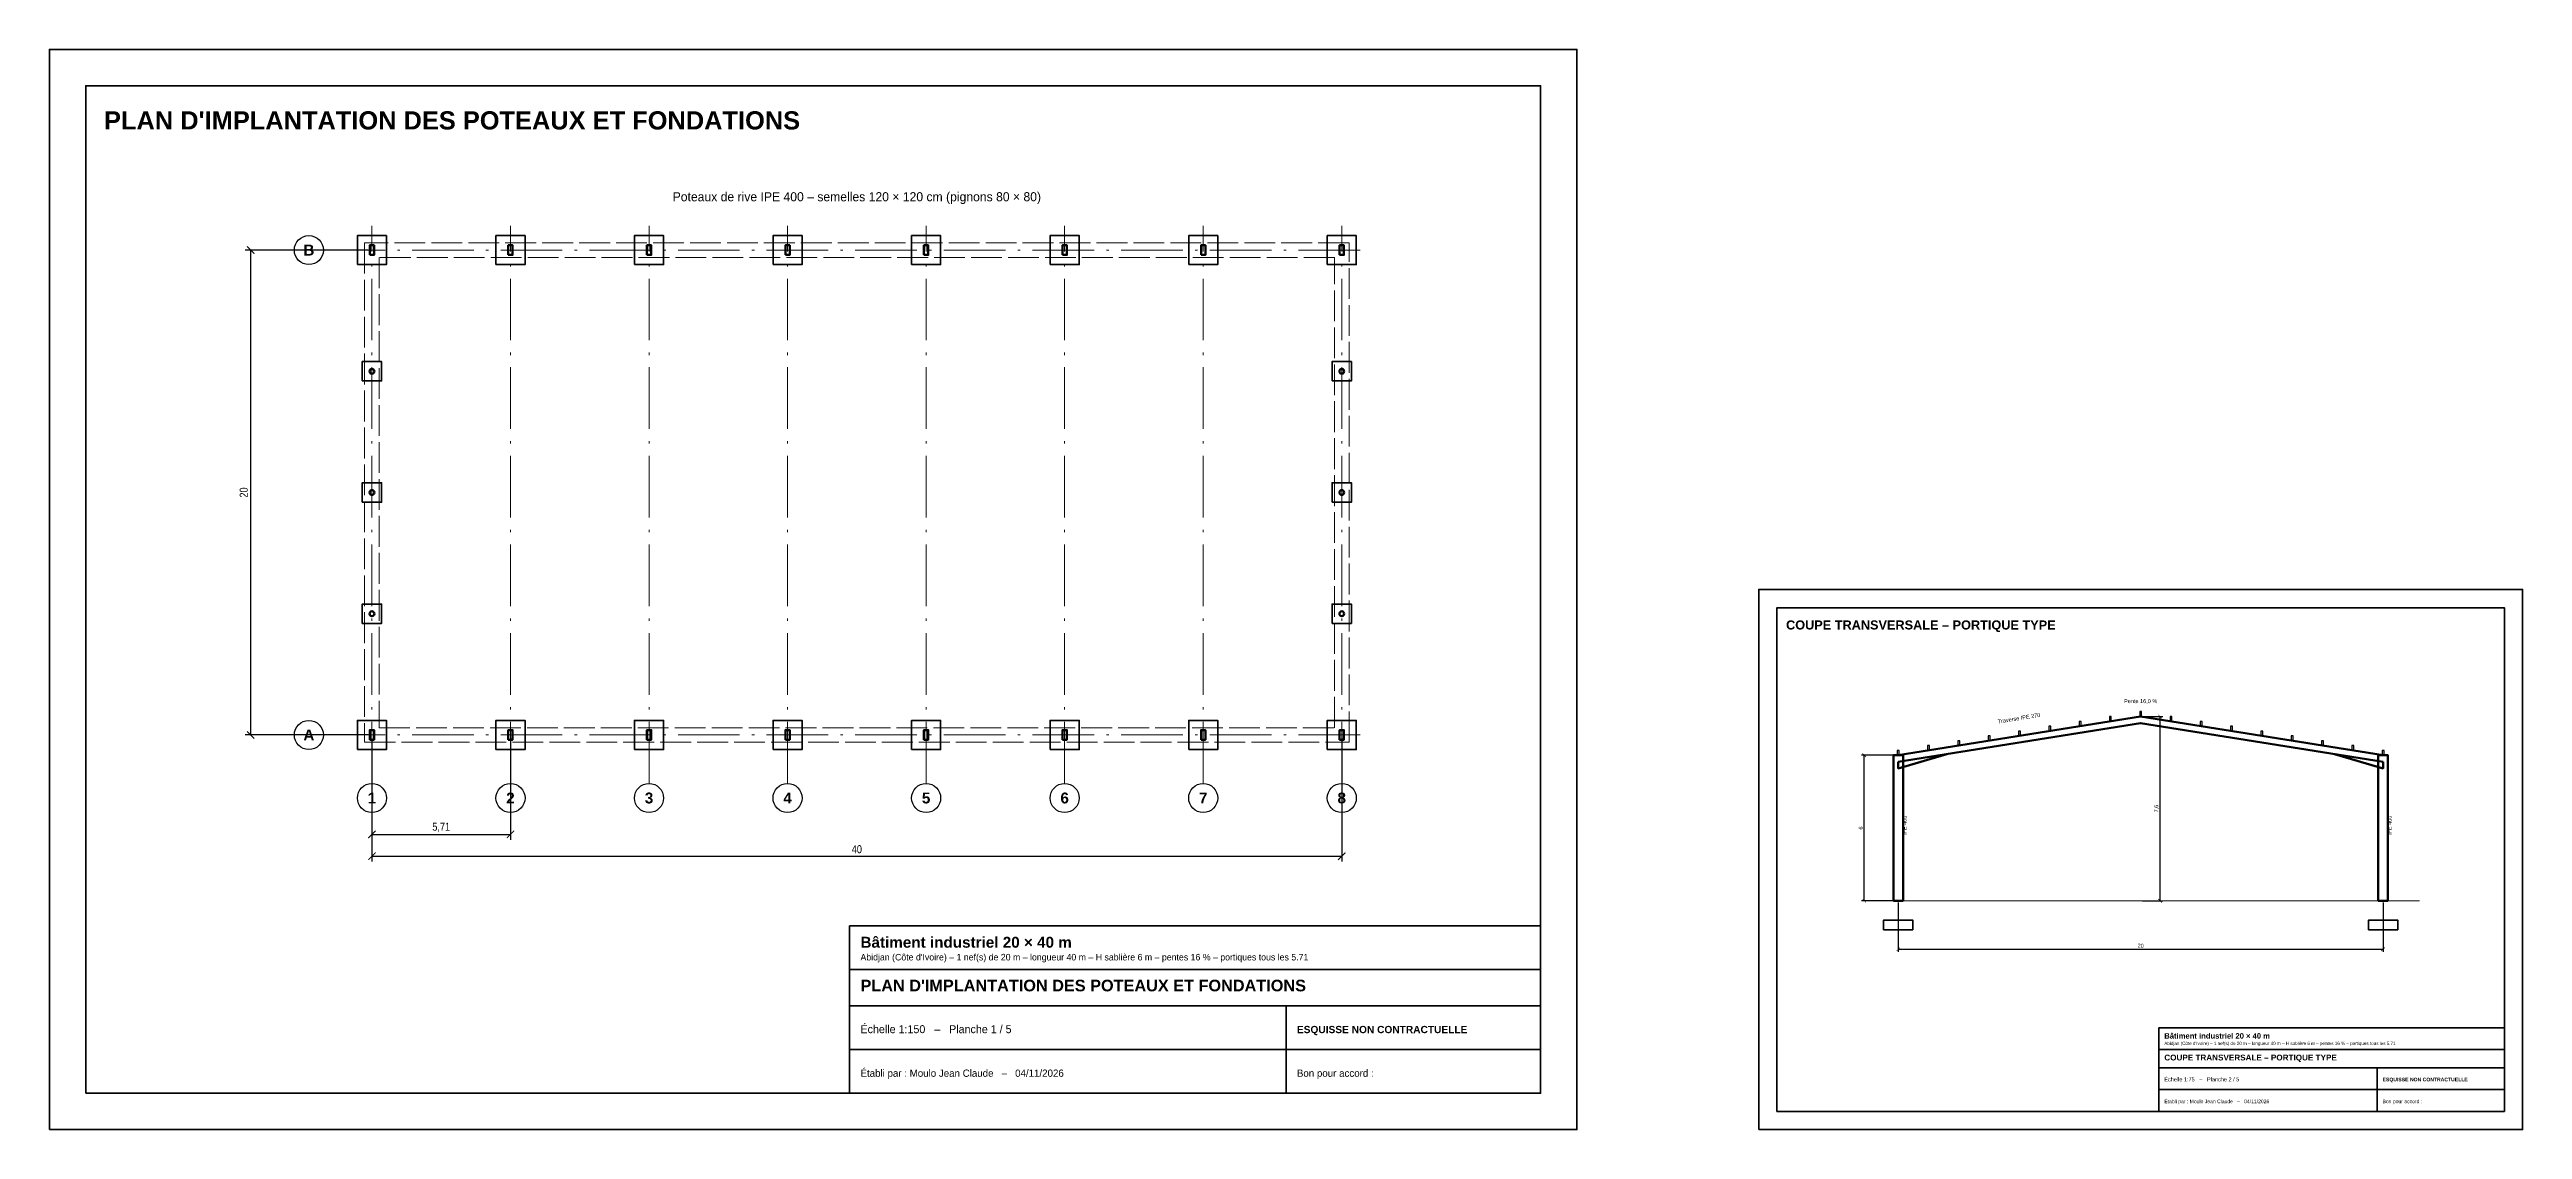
# Model space of a CAD drawing. Header units: metres. Extents: x 0 to 274, y 0 to 45.
# Drawn here: x 0 to 102, y 0 to 44.5 of the extents above; entities that cross this region are included whole.
import ezdxf
from ezdxf.enums import TextEntityAlignment as Align

# ---------------------------------------------------------------- set-up
doc = ezdxf.new("R2010")
doc.units = ezdxf.units.M
doc.linetypes.add('DASHDOT', pattern=[3.556, 2.54, -0.508, 0, -0.508])
doc.linetypes.add('DASHED', pattern=[1.524, 1.27, -0.254])
for name, color, linetype, lineweight in [('AXES', 8, 'DASHDOT', 18), ('BETON', 8, 'Continuous', 35), ('BETON_CACHE', 8, 'DASHED', 18), ('CARTOUCHE', 7, 'Continuous', 35), ('CHARPENTE', 5, 'Continuous', 50), ('CHARPENTE_SECOND', 4, 'Continuous', 25), ('COTES', 7, 'Continuous', 18), ('REPERES', 7, 'Continuous', 25), ('TEXTE', 7, 'Continuous', 18)]:
    doc.layers.add(name, color=color, linetype=linetype, lineweight=lineweight)
doc.styles.add('GRAS', font='arialbd.ttf')
doc.styles.add('OpenSansCondensed-Light', font='OpenSansCondensed-Light.ttf')
doc.dimstyles.new('COTES_150', dxfattribs={"dimtxt": 0.33, "dimasz": 0.3, "dimexe": 0.225, "dimexo": 0.15, "dimgap": 0.12, "dimtad": 1, "dimzin": 12, "dimtxsty": 'OpenSansCondensed-Light', "dimblk": 'ARCHTICK', "dimcen": 2.5, "dimazin": 3, "dimtfac": 0.5, "dimtmove": 2, "dimatfit": 3})
doc.dimstyles.new('COTES_75', dxfattribs={"dimtxt": 0.165, "dimasz": 0.15, "dimexe": 0.1125, "dimexo": 0.075, "dimgap": 0.06, "dimtad": 1, "dimzin": 12, "dimtxsty": 'OpenSansCondensed-Light', "dimblk": 'ARCHTICK', "dimcen": 2.5, "dimazin": 3, "dimtfac": 0.5, "dimtmove": 2, "dimatfit": 3})

# ---------------------------------------------------------------- blocks, each defined once
blk = doc.blocks.new('_ARCHTICK')
at = {"color": 0, "linetype": 'BYBLOCK', "const_width": 0.15}
blk.add_lwpolyline([(-0.5, -0.5), (0.5, 0.5)], dxfattribs=at)

msp = doc.modelspace()

# ---------------------------------------------------------------- linework, layer by layer
at = {"layer": 'AXES'}
for p, q in [((13.3, 14.275), (13.3, 37.275)), ((19.014, 14.275), (19.014, 37.275)), ((24.729, 14.275), (24.729, 37.275)), ((30.443, 14.275), (30.443, 37.275)), ((36.157, 14.275), (36.157, 37.275)), ((41.871, 14.275), (41.871, 37.275)), ((47.586, 14.275), (47.586, 37.275)), ((53.3, 14.275), (53.3, 37.275)), ((11.3, 36.275), (54.3, 36.275)), ((11.3, 16.275), (54.3, 16.275))]:
    msp.add_line(p, q, dxfattribs=at)
at = {"layer": 'BETON'}
for points in [[(12.7, 35.675), (13.9, 35.675), (13.9, 36.875), (12.7, 36.875)], [(18.414, 35.675), (19.614, 35.675), (19.614, 36.875), (18.414, 36.875)], [(24.129, 35.675), (25.329, 35.675), (25.329, 36.875), (24.129, 36.875)], [(29.843, 35.675), (31.043, 35.675), (31.043, 36.875), (29.843, 36.875)], [(35.557, 35.675), (36.757, 35.675), (36.757, 36.875), (35.557, 36.875)], [(41.271, 35.675), (42.471, 35.675), (42.471, 36.875), (41.271, 36.875)], [(46.986, 35.675), (48.186, 35.675), (48.186, 36.875), (46.986, 36.875)], [(52.7, 35.675), (53.9, 35.675), (53.9, 36.875), (52.7, 36.875)], [(12.9, 30.875), (13.7, 30.875), (13.7, 31.675), (12.9, 31.675)], [(52.9, 30.875), (53.7, 30.875), (53.7, 31.675), (52.9, 31.675)], [(12.9, 25.875), (13.7, 25.875), (13.7, 26.675), (12.9, 26.675)], [(52.9, 25.875), (53.7, 25.875), (53.7, 26.675), (52.9, 26.675)], [(12.9, 20.875), (13.7, 20.875), (13.7, 21.675), (12.9, 21.675)], [(52.9, 20.875), (53.7, 20.875), (53.7, 21.675), (52.9, 21.675)], [(12.7, 15.675), (13.9, 15.675), (13.9, 16.875), (12.7, 16.875)], [(18.414, 15.675), (19.614, 15.675), (19.614, 16.875), (18.414, 16.875)], [(24.129, 15.675), (25.329, 15.675), (25.329, 16.875), (24.129, 16.875)], [(29.843, 15.675), (31.043, 15.675), (31.043, 16.875), (29.843, 16.875)], [(35.557, 15.675), (36.757, 15.675), (36.757, 16.875), (35.557, 16.875)], [(41.271, 15.675), (42.471, 15.675), (42.471, 16.875), (41.271, 16.875)], [(46.986, 15.675), (48.186, 15.675), (48.186, 16.875), (46.986, 16.875)], [(52.7, 15.675), (53.9, 15.675), (53.9, 16.875), (52.7, 16.875)], [(75.65, 8.238), (76.85, 8.238), (76.85, 8.637), (75.65, 8.637)], [(95.65, 8.238), (96.85, 8.238), (96.85, 8.637), (95.65, 8.637)]]:
    msp.add_lwpolyline(points, close=True, dxfattribs=at)
at = {"layer": 'BETON_CACHE'}
for points in [[(13, 15.975), (53.6, 15.975), (53.6, 36.575), (13, 36.575)], [(13.6, 16.575), (53, 16.575), (53, 35.975), (13.6, 35.975)]]:
    msp.add_lwpolyline(points, close=True, dxfattribs=at)
at = {"layer": 'CARTOUCHE'}
for p, q in [((33, 6.6), (61.5, 6.6)), ((33, 5.1), (61.5, 5.1)), ((51, 1.5), (51, 5.1)), ((33, 3.3), (61.5, 3.3)), ((87, 3.3), (101.25, 3.3)), ((87, 2.55), (101.25, 2.55)), ((96, 0.75), (96, 2.55)), ((87, 1.65), (101.25, 1.65))]:
    msp.add_line(p, q, dxfattribs=at)
for points in [[(0, 0), (63, 0), (63, 44.55), (0, 44.55)], [(1.5, 1.5), (61.5, 1.5), (61.5, 43.05), (1.5, 43.05)], [(70.5, 0), (102, 0), (102, 22.275), (70.5, 22.275)], [(71.25, 0.75), (101.25, 0.75), (101.25, 21.525), (71.25, 21.525)], [(33, 1.5), (61.5, 1.5), (61.5, 8.4), (33, 8.4)], [(87, 0.75), (101.25, 0.75), (101.25, 4.2), (87, 4.2)]]:
    msp.add_lwpolyline(points, close=True, dxfattribs=at)
at = {"layer": 'CHARPENTE'}
for points in [[(13.21, 36.075), (13.39, 36.075), (13.39, 36.475), (13.21, 36.475)], [(18.924, 36.075), (19.104, 36.075), (19.104, 36.475), (18.924, 36.475)], [(24.639, 36.075), (24.819, 36.075), (24.819, 36.475), (24.639, 36.475)], [(30.353, 36.075), (30.533, 36.075), (30.533, 36.475), (30.353, 36.475)], [(36.067, 36.075), (36.247, 36.075), (36.247, 36.475), (36.067, 36.475)], [(41.781, 36.075), (41.961, 36.075), (41.961, 36.475), (41.781, 36.475)], [(47.496, 36.075), (47.676, 36.075), (47.676, 36.475), (47.496, 36.475)], [(53.21, 36.075), (53.39, 36.075), (53.39, 36.475), (53.21, 36.475)], [(13.21, 16.075), (13.39, 16.075), (13.39, 16.475), (13.21, 16.475)], [(18.924, 16.075), (19.104, 16.075), (19.104, 16.475), (18.924, 16.475)], [(24.639, 16.075), (24.819, 16.075), (24.819, 16.475), (24.639, 16.475)], [(30.353, 16.075), (30.533, 16.075), (30.533, 16.475), (30.353, 16.475)], [(36.067, 16.075), (36.247, 16.075), (36.247, 16.475), (36.067, 16.475)], [(41.781, 16.075), (41.961, 16.075), (41.961, 16.475), (41.781, 16.475)], [(47.496, 16.075), (47.676, 16.075), (47.676, 16.475), (47.496, 16.475)], [(53.21, 16.075), (53.39, 16.075), (53.39, 16.475), (53.21, 16.475)], [(76.05, 9.438), (76.45, 9.438), (76.45, 15.438), (76.05, 15.438)], [(96.05, 9.438), (96.45, 9.438), (96.45, 15.438), (96.05, 15.438)]]:
    msp.add_lwpolyline(points, close=True, dxfattribs=at)
for points in [[(76.25, 15.438), (86.25, 17.038), (96.25, 15.438)], [(76.25, 15.168), (86.25, 16.767), (96.25, 15.168)], [(76.25, 15.168), (76.25, 14.898), (78.25, 15.488)], [(96.25, 15.168), (96.25, 14.898), (94.25, 15.488)]]:
    msp.add_lwpolyline(points, dxfattribs=at)
for centre in [(13.3, 31.275), (53.3, 31.275), (13.3, 26.275), (53.3, 26.275), (13.3, 21.275), (53.3, 21.275)]:
    msp.add_circle(centre, 0.1, dxfattribs=at)
at = {"layer": 'CHARPENTE_SECOND'}
for points in [[(81.21, 16.238), (81.29, 16.238), (81.29, 16.438), (81.21, 16.438)], [(82.46, 16.438), (82.54, 16.438), (82.54, 16.637), (82.46, 16.637)], [(83.71, 16.637), (83.79, 16.637), (83.79, 16.837), (83.71, 16.837)], [(84.96, 16.837), (85.04, 16.837), (85.04, 17.038), (84.96, 17.038)], [(86.21, 17.038), (86.29, 17.038), (86.29, 17.238), (86.21, 17.238)], [(86.21, 17.038), (86.29, 17.038), (86.29, 17.238), (86.21, 17.238)], [(87.46, 16.837), (87.54, 16.837), (87.54, 17.038), (87.46, 17.038)], [(88.71, 16.637), (88.79, 16.637), (88.79, 16.837), (88.71, 16.837)], [(89.96, 16.438), (90.04, 16.438), (90.04, 16.637), (89.96, 16.637)], [(91.21, 16.238), (91.29, 16.238), (91.29, 16.438), (91.21, 16.438)], [(76.21, 15.438), (76.29, 15.438), (76.29, 15.637), (76.21, 15.637)], [(77.46, 15.637), (77.54, 15.637), (77.54, 15.838), (77.46, 15.838)], [(78.71, 15.838), (78.79, 15.838), (78.79, 16.038), (78.71, 16.038)], [(79.96, 16.038), (80.04, 16.038), (80.04, 16.238), (79.96, 16.238)], [(92.46, 16.038), (92.54, 16.038), (92.54, 16.238), (92.46, 16.238)], [(93.71, 15.838), (93.79, 15.838), (93.79, 16.038), (93.71, 16.038)], [(94.96, 15.637), (95.04, 15.637), (95.04, 15.838), (94.96, 15.838)], [(96.21, 15.438), (96.29, 15.438), (96.29, 15.637), (96.21, 15.637)]]:
    msp.add_lwpolyline(points, close=True, dxfattribs=at)
at = {"layer": 'REPERES'}
for centre in [(10.7, 36.275), (10.7, 16.275), (13.3, 13.675), (19.014, 13.675), (24.729, 13.675), (30.443, 13.675), (36.157, 13.675), (41.871, 13.675), (47.586, 13.675), (53.3, 13.675)]:
    msp.add_circle(centre, 0.6, dxfattribs=at)
at = {"layer": 'TEXTE'}
msp.add_line((74.75, 9.438), (97.75, 9.438), dxfattribs=at)

# ---------------------------------------------------------------- texts
at = {"layer": 'REPERES', "style": 'GRAS'}
for s, p in [('B', (10.7, 36.275)), ('A', (10.7, 16.275)), ('1', (13.3, 13.675)), ('2', (19.014, 13.675)), ('3', (24.729, 13.675)), ('4', (30.443, 13.675)), ('5', (36.157, 13.675)), ('6', (41.871, 13.675)), ('7', (47.586, 13.675)), ('8', (53.3, 13.675))]:
    msp.add_text(s, height=0.45, dxfattribs=at).set_placement(p, align=Align.MIDDLE_CENTER)
at = {"layer": 'TEXTE', "style": 'GRAS'}
for s, height, p in [("PLAN D'IMPLANTATION DES POTEAUX ET FONDATIONS", 0.75, (2.25, 41.25)), ('COUPE TRANSVERSALE – PORTIQUE TYPE', 0.375, (71.625, 20.625)), ('Bâtiment industriel 20 × 40 m', 0.45, (33.45, 7.5)), ("PLAN D'IMPLANTATION DES POTEAUX ET FONDATIONS", 0.48, (33.45, 5.7)), ('ESQUISSE NON CONTRACTUELLE', 0.3, (51.45, 3.975)), ('COUPE TRANSVERSALE – PORTIQUE TYPE', 0.24, (87.225, 2.85)), ('Bâtiment industriel 20 × 40 m', 0.225, (87.225, 3.75)), ('ESQUISSE NON CONTRACTUELLE', 0.15, (96.225, 1.988))]:
    msp.add_text(s, height=height, dxfattribs=at).set_placement(p)
at = {"layer": 'TEXTE'}
msp.add_text('Poteaux de rive IPE 400 – semelles 120 × 120 cm (pignons 80 × 80)', height=0.375, dxfattribs=at).set_placement((33.3, 38.475), align=Align.MIDDLE_CENTER)
msp.add_text('Pente 16,0 %', height=0.165, dxfattribs=at).set_placement((86.25, 17.538), align=Align.BOTTOM_CENTER)
msp.add_text('Traverse IPE 270', height=0.165, rotation=9.09028, dxfattribs=at).set_placement((81.25, 16.837), align=Align.BOTTOM_CENTER)
for p in [(76.6, 12.137), (96.6, 12.137)]:
    msp.add_text('IPE 400', height=0.165, rotation=90, dxfattribs=at).set_placement(p)
for s, height, p in [("Abidjan (Côte d'Ivoire) – 1 nef(s) de 20 m – longueur 40 m – H sablière 6 m – pentes 16 % – portiques tous les 5.71 ", 0.27, (33.45, 6.975)), ('Échelle 1:150   –   Planche 1 / 5', 0.33, (33.45, 3.975)), ("Abidjan (Côte d'Ivoire) – 1 nef(s) de 20 m – longueur 40 m – H sablière 6 m – pentes 16 % – portiques tous les 5.71 ", 0.135, (87.225, 3.487)), ('Établi par : Moulo Jean Claude   –   04/11/2026', 0.3, (33.45, 2.175)), ('Bon pour accord :', 0.3, (51.45, 2.175)), ('Échelle 1:75   –   Planche 2 / 5', 0.165, (87.225, 1.988)), ('Établi par : Moulo Jean Claude   –   04/11/2026', 0.15, (87.225, 1.087)), ('Bon pour accord :', 0.15, (96.225, 1.087))]:
    msp.add_text(s, height=height, dxfattribs=at).set_placement(p)

# ---------------------------------------------------------------- dimensions: what is measured, and where the dimension line sits
at = {"layer": 'COTES'}
for base, p1, p2, dimstyle in [((8.3, 16.275), (13.3, 16.275), (13.3, 36.275), 'COTES_150'), ((87.05, 9.438), (86.25, 9.438), (86.25, 17.038), 'COTES_75'), ((74.85, 9.438), (76.25, 9.438), (76.25, 15.438), 'COTES_75')]:
    msp.add_linear_dim(base=base, p1=p1, p2=p2, angle=90, dimstyle=dimstyle, dxfattribs=at).render()
for base, p1, p2, dimstyle in [((13.3, 11.275), (13.3, 16.275), (53.3, 16.275), 'COTES_150'), ((13.3, 12.175), (13.3, 16.275), (19.014, 16.275), 'COTES_150'), ((76.25, 7.438), (76.25, 9.438), (96.25, 9.438), 'COTES_75')]:
    msp.add_linear_dim(base=base, p1=p1, p2=p2, dimstyle=dimstyle, dxfattribs=at).render()

doc.saveas('drawing.dxf')
